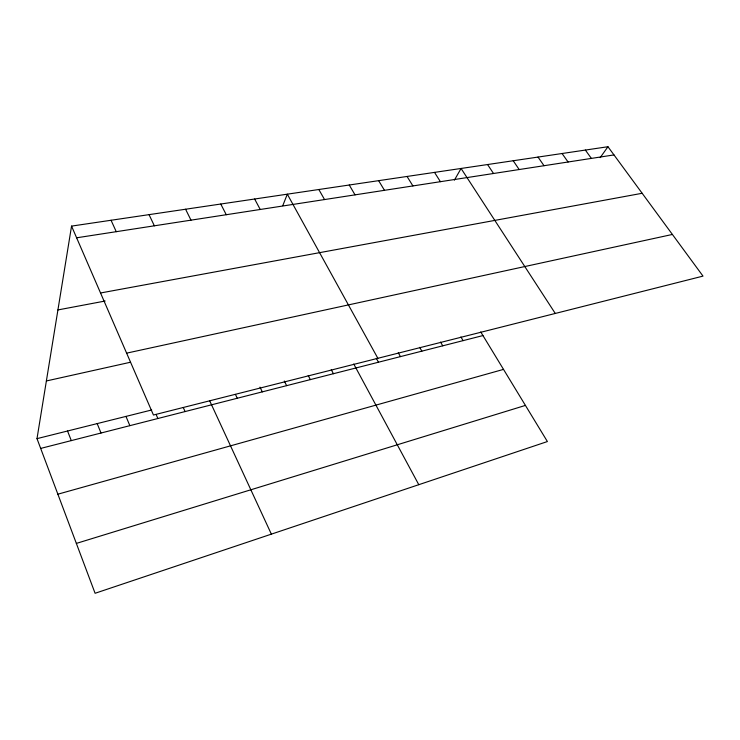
<?xml version="1.0" encoding="UTF-8"?>
<svg xmlns="http://www.w3.org/2000/svg" width="740" height="740" viewBox="0 0 740 740"><rect width="100%" height="100%" fill="white"/><g stroke="black" fill="none" stroke-linecap="round" stroke-linejoin="round"><path stroke-width="1.11" d="M480.741 331.936L547.396 441.549L95.09 593.277L37 438.644L71.549 226.107L607.956 146.724L703 276.113L153.448 415.02L71.549 226.107M282.763 205.692L287.314 194.176L377.863 358.299M454.397 180.153L461.075 168.461L555.278 313.455M600.186 157.62L607.956 146.724M76.359 543.41L525.418 405.409M57.868 494.2L503.515 369.389M40.672 448.421L482.952 335.562M37 438.644L151.681 409.979M46.38 380.961L130.148 362.313M126.623 353.147L672.392 234.451M57.923 309.93L105.163 301.023M100.538 292.985L642.154 193.279M76.618 237.799L613.978 154.919M585.359 150.063L591.38 158.406M562.067 153.513L568.07 162.005M538.026 157.074L544.02 165.714M513.209 160.746L519.184 169.543M487.568 164.539L493.524 173.493M434.51 172.392L440.411 181.689M407.046 176.453L412.911 185.934M378.639 180.662L384.467 190.319M460.9 336.94L463.092 340.631M349.252 185.009L355.034 194.861M440.55 342.084L442.742 345.821M419.682 347.356L421.865 351.149M318.829 189.514L324.555 199.56M398.277 352.758L400.451 356.615M376.309 358.308L378.473 362.221M353.757 363.997L418.785 484.691M254.643 199.014L260.23 209.476M331.289 369.676L333.416 373.719M220.761 204.027L226.264 214.72M308.229 375.504L310.338 379.611M284.308 381.017L286.639 385.66M185.583 209.235L190.994 220.159M259.981 387.15L262.293 391.867M235.44 394.42L237.272 398.259M149.045 214.646L154.355 225.811M209.735 400.914L271.367 534.151M111.056 220.261L116.254 231.685M183.307 407.601L185.093 411.57M156.112 414.474L157.87 418.516M125.967 416.407L129.861 425.657M97.19 423.604L101.01 433.02M67.543 431.013L71.299 440.605"/></g></svg>
